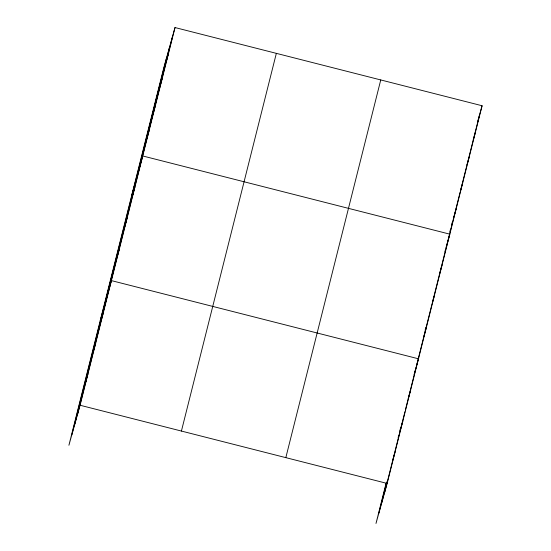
<?xml version="1.0" encoding="UTF-8"?>
<svg xmlns="http://www.w3.org/2000/svg" width="551" height="551" viewBox="0 0 551 551"><rect width="100%" height="100%" fill="white"/><g stroke="black" fill="none" stroke-linecap="round" stroke-linejoin="round"><path stroke-width="0.83" d="M71.809 434.897L166.733 57.201M74.784 424.229L169.715 46.525M77.677 413.87L172.608 36.166M175.011 27.55L163.847 67.559L68.916 445.256L80.081 405.254L175.011 27.55L482.084 105.744L387.153 483.441L375.989 523.45L386.086 483.268M181.417 431.054L276.347 53.351M285.824 457.64L380.755 79.936M378.881 513.091L386.506 482.752M381.857 502.416L387.215 481.099M398.139 437.639L398.759 435.18M399.792 431.075L400.405 428.616M425.138 330.214L425.758 327.755M449.926 231.592L450.553 229.113M451.593 224.966L452.219 222.48M384.75 492.057L392.374 461.717M404.951 411.7L392.581 460.898L394.991 452.281M405.364 410.061L416.081 367.421L414.077 374.59M416.28 366.601L431.536 305.915M432.356 302.637L460.106 192.237M466.773 165.727L460.312 191.411L462.723 182.794M466.979 164.901L479.473 115.187L477.455 122.329M166.154 61.85L168.558 53.233M159.7 87.533L162.104 78.917M153.24 113.217L155.651 104.6M146.786 138.9L149.19 130.284M131.565 195.977L142.737 155.967L449.809 234.161L446.069 247.557M132.502 195.743L134.905 187.126M124.671 226.909L127.074 218.286M116.84 258.068L119.243 249.451M100.241 320.613L111.412 280.611L418.485 358.804L416.294 366.635M101.17 320.386L103.581 311.77M93.339 351.545L95.75 342.929M85.508 382.704L87.919 374.088M479.68 114.36L482.084 105.744M473.226 140.044L475.63 131.427M466.986 164.942L469.177 157.111M453.859 217.094L456.262 208.478M444.96 251.545L445.621 249.155M439.574 273.937L441.978 265.32M431.743 305.096L434.147 296.479M423.912 336.262L426.316 327.638M408.243 398.58L410.653 389.963M400.412 429.739L402.822 421.122M80.081 405.254L387.153 483.441"/></g></svg>
